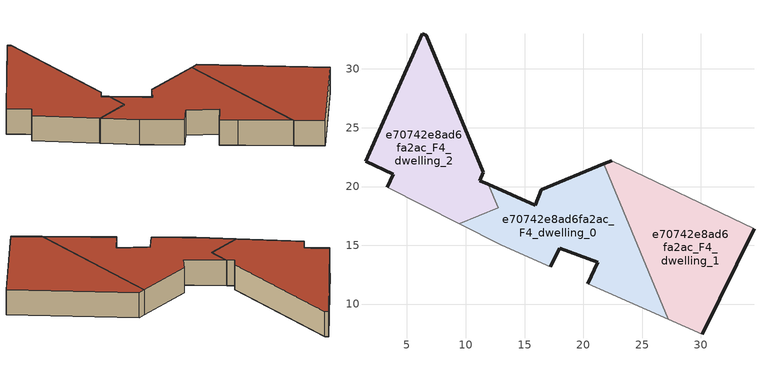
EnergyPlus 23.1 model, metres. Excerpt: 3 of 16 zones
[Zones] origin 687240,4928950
e70742e8ad6fa2ac_F4_dwelling_0
 floor to e70742e8ad6fa2ac_F3_dwelling_0 (EU_floor_Construction): 27.21,8.71 21.72,21.92 16.41,19.71 15.92,18.39 11.94,20.17 12.76,18.19 9.45,16.82 13.05,14.99 17.19,13.16 18.01,14.75 21.22,13.58 20.37,11.75 22.12,10.96 z12
 wall outside (EU_wall_Construction): 11.94,20.17 15.92,18.39 16.41,19.71 21.72,21.92 / 20.37,11.75 21.22,13.58 18.01,14.75 17.19,13.16 z12:15
 wall adiabatic (EU_wall_Construction): 17.19,13.16 13.05,14.99 9.45,16.82 / 27.21,8.71 22.12,10.96 20.37,11.75 z12:15
 wall to e70742e8ad6fa2ac_F4_dwelling_2 (EU_wall_Construction): 9.45,16.82 12.76,18.19 11.94,20.17 z12:15
 wall to e70742e8ad6fa2ac_F4_dwelling_1 (EU_wall_Construction): 21.72,21.92 27.21,8.71 z12:15
 roof outside (EU_roof_Construction): 21.72,21.92 27.21,8.71 22.12,10.96 20.37,11.75 21.22,13.58 18.01,14.75 17.19,13.16 13.05,14.99 9.45,16.82 12.76,18.19 11.94,20.17 15.92,18.39 16.41,19.71 z15
e70742e8ad6fa2ac_F4_dwelling_1
 floor to e70742e8ad6fa2ac_F3_dwelling_1 (EU_floor_Construction): 30.12,7.42 34.52,16.42 22.43,22.21 21.72,21.92 27.21,8.71 z12
 wall outside (EU_wall_Construction): 21.72,21.92 22.43,22.21 / 34.52,16.42 30.12,7.42 z12:15
 wall adiabatic (EU_wall_Construction): 22.43,22.21 34.52,16.42 / 30.12,7.42 27.21,8.71 z12:15
 roof outside (EU_roof_Construction): 34.52,16.42 30.12,7.42 27.21,8.71 21.72,21.92 22.43,22.21 z15
e70742e8ad6fa2ac_F4_dwelling_2
 floor to e70742e8ad6fa2ac_F3_dwelling_2 (EU_floor_Construction): 12.76,18.19 11.94,20.17 11.19,20.5 11.51,21.21 6.66,32.86 6.31,33 1.47,22.14 3.84,21.07 3.34,19.93 9.45,16.82 z12
 wall outside (EU_wall_Construction): 3.34,19.93 3.84,21.07 1.47,22.14 6.31,33 6.66,32.86 11.51,21.21 11.19,20.5 11.94,20.17 z12:15
 wall adiabatic (EU_wall_Construction): 9.45,16.82 3.34,19.93 z12:15
 roof outside (EU_roof_Construction): 6.66,32.86 11.51,21.21 11.19,20.5 11.94,20.17 12.76,18.19 9.45,16.82 3.34,19.93 3.84,21.07 1.47,22.14 6.31,33 z15
[Building]
EU S2 Campaign: North Axis=0; Terrain=City; Solar Distribution=FullExterior
[Site:Location]
Bologna: Latitude=44.5; Longitude=11.25; Time Zone=1; Elevation=37
[SizingPeriod:WeatherFileDays]
AnnualSizingPeriod: Begin Month=1; Begin Day of Month=1; End Month=12; End Day of Month=31; Day of Week for Start Day=Monday; Use Weather File Daylight Saving Period=No; Use Weather File Rain and Snow Indicators=No
[MATERIAL]
EU_InternalMass_Material: Roughness=MediumRough; Thickness=0.1; Conductivity=1; Density=1800; Specific Heat=900; Thermal Absorptance=0.9; Solar Absorptance=0.7; Visible Absorptance=0.7
[MATERIAL:NOMASS] Roughness=MediumRough; Thermal Absorptance=0.9; Solar Absorptance=0.7; Visible Absorptance=0.7
Name | Thermal Resistance
EU_wall_NoMass | 0.905828
EU_roof_NoMass | 0.37593
EU_floor_NoMass | 0.67114
[CONSTRUCTION]
EU_wall_Construction: EU_wall_NoMass
EU_roof_Construction: EU_roof_NoMass
EU_floor_Construction: EU_floor_NoMass
EU_InternalMass_Construction: EU_InternalMass_Material
[ZONE] Type=1; Multiplier=1; Ceiling Height=autocalculate; Floor Area=autocalculate; Part of Total Floor Area=Yes
Name | Volume
e70742e8ad6fa2ac_F4_dwelling_0 | 274.014
e70742e8ad6fa2ac_F4_dwelling_1 | 267.489
e70742e8ad6fa2ac_F4_dwelling_2 | 267.467
[INTERNALMASS] Construction=EU_InternalMass_Construction
Name | Zone or ZoneList | Surface Area
e70742e8ad6fa2ac_F4_dwelling_0_EU_InternalMass | e70742e8ad6fa2ac_F4_dwelling_0 | 118.877
e70742e8ad6fa2ac_F4_dwelling_1_EU_InternalMass | e70742e8ad6fa2ac_F4_dwelling_1 | 117.53
e70742e8ad6fa2ac_F4_dwelling_2_EU_InternalMass | e70742e8ad6fa2ac_F4_dwelling_2 | 120.239
[OTHEREQUIPMENT] Fuel Type=Electricity; Design Level Calculation Method=Watts/Area; Power per Zone Floor Area=1; Fraction Latent=0; Fraction Radiant=0; Fraction Lost=0; Carbon Dioxide Generation Rate=0; EndUse Subcategory=EU_Step8_InternalGains
Name | Zone or ZoneList or Space or SpaceList | Schedule
EU_Step8_InternalGain_e70742e8ad6fa2ac_F4_dwelling_0_f000 | e70742e8ad6fa2ac_F4_dwelling_0 | EU_Step8_GainSchedule_e70742e8ad6fa2ac_F4_dwelling_0_f000
EU_Step8_InternalGain_e70742e8ad6fa2ac_F4_dwelling_1_f000 | e70742e8ad6fa2ac_F4_dwelling_1 | EU_Step8_GainSchedule_e70742e8ad6fa2ac_F4_dwelling_1_f000
EU_Step8_InternalGain_e70742e8ad6fa2ac_F4_dwelling_2_f000 | e70742e8ad6fa2ac_F4_dwelling_2 | EU_Step8_GainSchedule_e70742e8ad6fa2ac_F4_dwelling_2_f000
[ZONEVENTILATION:DESIGNFLOWRATE] Schedule=EU_AlwaysOn; Design Flow Rate Calculation Method=AirChanges/Hour; Air Changes per Hour=0.73129; Ventilation Type=Natural; Fan Pressure Rise=0; Fan Total Efficiency=1; Constant Term Coefficient=1; Temperature Term Coefficient=0; Velocity Term Coefficient=0; Velocity Squared Term Coefficient=0; Minimum Indoor Temperature=-100; Maximum Indoor Temperature=100; Delta Temperature=-100; Minimum Outdoor Temperature=-100; Maximum Outdoor Temperature=100; Maximum Wind Speed=40
Name | Zone or ZoneList or Space or SpaceList
EU_ConstantAir_e70742e8ad6fa2ac_F4_dwelling_0 | e70742e8ad6fa2ac_F4_dwelling_0
EU_ConstantAir_e70742e8ad6fa2ac_F4_dwelling_1 | e70742e8ad6fa2ac_F4_dwelling_1
EU_ConstantAir_e70742e8ad6fa2ac_F4_dwelling_2 | e70742e8ad6fa2ac_F4_dwelling_2
[HVACTEMPLATE:ZONE:IDEALLOADSAIRSYSTEM] System Availability Schedule=EU_AlwaysOn; Maximum Heating Supply Air Temperature=50; Minimum Cooling Supply Air Temperature=13; Maximum Heating Supply Air Humidity Ratio=0.0156; Minimum Cooling Supply Air Humidity Ratio=0.0077; Heating Limit=NoLimit; Cooling Limit=NoLimit; Heating Availability Schedule=EU_AlwaysOn; Cooling Availability Schedule=EU_CoolingOff; Dehumidification Control Type=ConstantSensibleHeatRatio; Cooling Sensible Heat Ratio=0.7; Dehumidification Setpoint=60; Humidification Control Type=None; Humidification Setpoint=30; Outdoor Air Method=None; Outdoor Air Flow Rate per Person=0.00944; Outdoor Air Flow Rate per Zone Floor Area=0; Outdoor Air Flow Rate per Zone=0; Demand Controlled Ventilation Type=None; Outdoor Air Economizer Type=NoEconomizer; Heat Recovery Type=None; Sensible Heat Recovery Effectiveness=0.7; Latent Heat Recovery Effectiveness=0.65
Name | Template Thermostat
e70742e8ad6fa2ac_F4_dwelling_0 | EU_HeatOnly_e70742e8ad6fa2ac_F4_dwelling_0
e70742e8ad6fa2ac_F4_dwelling_1 | EU_HeatOnly_e70742e8ad6fa2ac_F4_dwelling_1
e70742e8ad6fa2ac_F4_dwelling_2 | EU_HeatOnly_e70742e8ad6fa2ac_F4_dwelling_2
[SIZING:ZONE] Zone Cooling Design Supply Air Temperature Input Method=SupplyAirTemperature; Zone Cooling Design Supply Air Temperature=13; Zone Heating Design Supply Air Temperature Input Method=SupplyAirTemperature; Zone Heating Design Supply Air Temperature=50; Zone Cooling Design Supply Air Humidity Ratio=0.008; Zone Heating Design Supply Air Humidity Ratio=0.008; Cooling Design Air Flow Method=DesignDay; Cooling Design Air Flow Rate=0; Cooling Minimum Air Flow per Zone Floor Area=0.000762; Cooling Minimum Air Flow=0; Cooling Minimum Air Flow Fraction=0.2; Heating Design Air Flow Method=DesignDay; Heating Design Air Flow Rate=0; Heating Maximum Air Flow per Zone Floor Area=0.002032; Heating Maximum Air Flow=0.141576; Heating Maximum Air Flow Fraction=0.3; Account for Dedicated Outdoor Air System=No; Dedicated Outdoor Air System Control Strategy=NeutralSupplyAir; Dedicated Outdoor Air Low Setpoint Temperature for Design=autosize; Dedicated Outdoor Air High Setpoint Temperature for Design=autosize; Zone Load Sizing Method=Sensible Load Only No Latent Load; Zone Latent Cooling Design Supply Air Humidity Ratio Input Method=HumidityRatioDifference; Zone Cooling Design Supply Air Humidity Ratio Difference=0.005; Zone Latent Heating Design Supply Air Humidity Ratio Input Method=HumidityRatioDifference; Zone Humidification Design Supply Air Humidity Ratio Difference=0.005
e70742e8ad6fa2ac_F4_dwelling_0; e70742e8ad6fa2ac_F4_dwelling_1; e70742e8ad6fa2ac_F4_dwelling_2
[SCHEDULE:CONSTANT]
Name | Hourly Value
EU_AlwaysOn | 1
EU_CoolingOff | 0
[SCHEDULE:FILE] Column Number=1; Rows to Skip at Top=0; Number of Hours of Data=8760; Column Separator=Comma; Interpolate to Timestep=No; Minutes per Item=60; Adjust Schedule for Daylight Savings=Yes
Name | File
EU_Step8_GainSchedule_e70742e8ad6fa2ac_F4_dwelling_0_f000 | ../../schedules/e70742e8ad6fa2ac/e70742e8ad6fa2ac_F4_dwelling_0_f000_gain.csv
EU_Step8_GainSchedule_e70742e8ad6fa2ac_F4_dwelling_1_f000 | ../../schedules/e70742e8ad6fa2ac/e70742e8ad6fa2ac_F4_dwelling_1_f000_gain.csv
EU_Step8_GainSchedule_e70742e8ad6fa2ac_F4_dwelling_2_f000 | ../../schedules/e70742e8ad6fa2ac/e70742e8ad6fa2ac_F4_dwelling_2_f000_gain.csv
